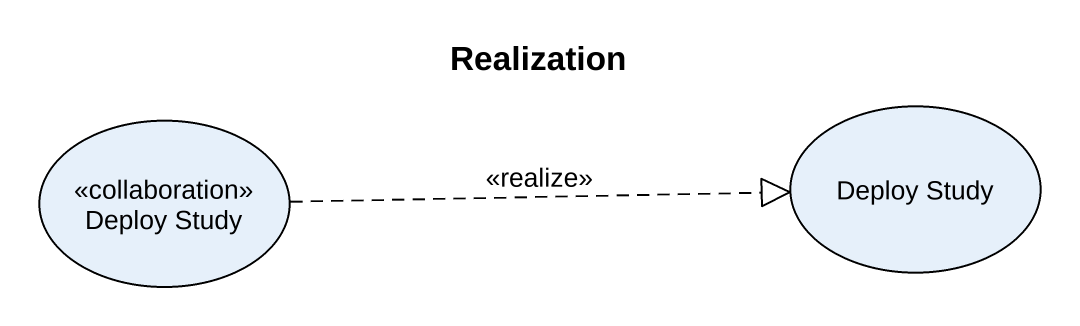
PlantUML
@startuml
title Realization
usecase "Deploy Study" as Deploy_Study <<collaboration>>
usecase "Deploy Study" as Deploy_Study_2
Deploy_Study .right.|> Deploy_Study_2 : <<realize>>
@enduml
